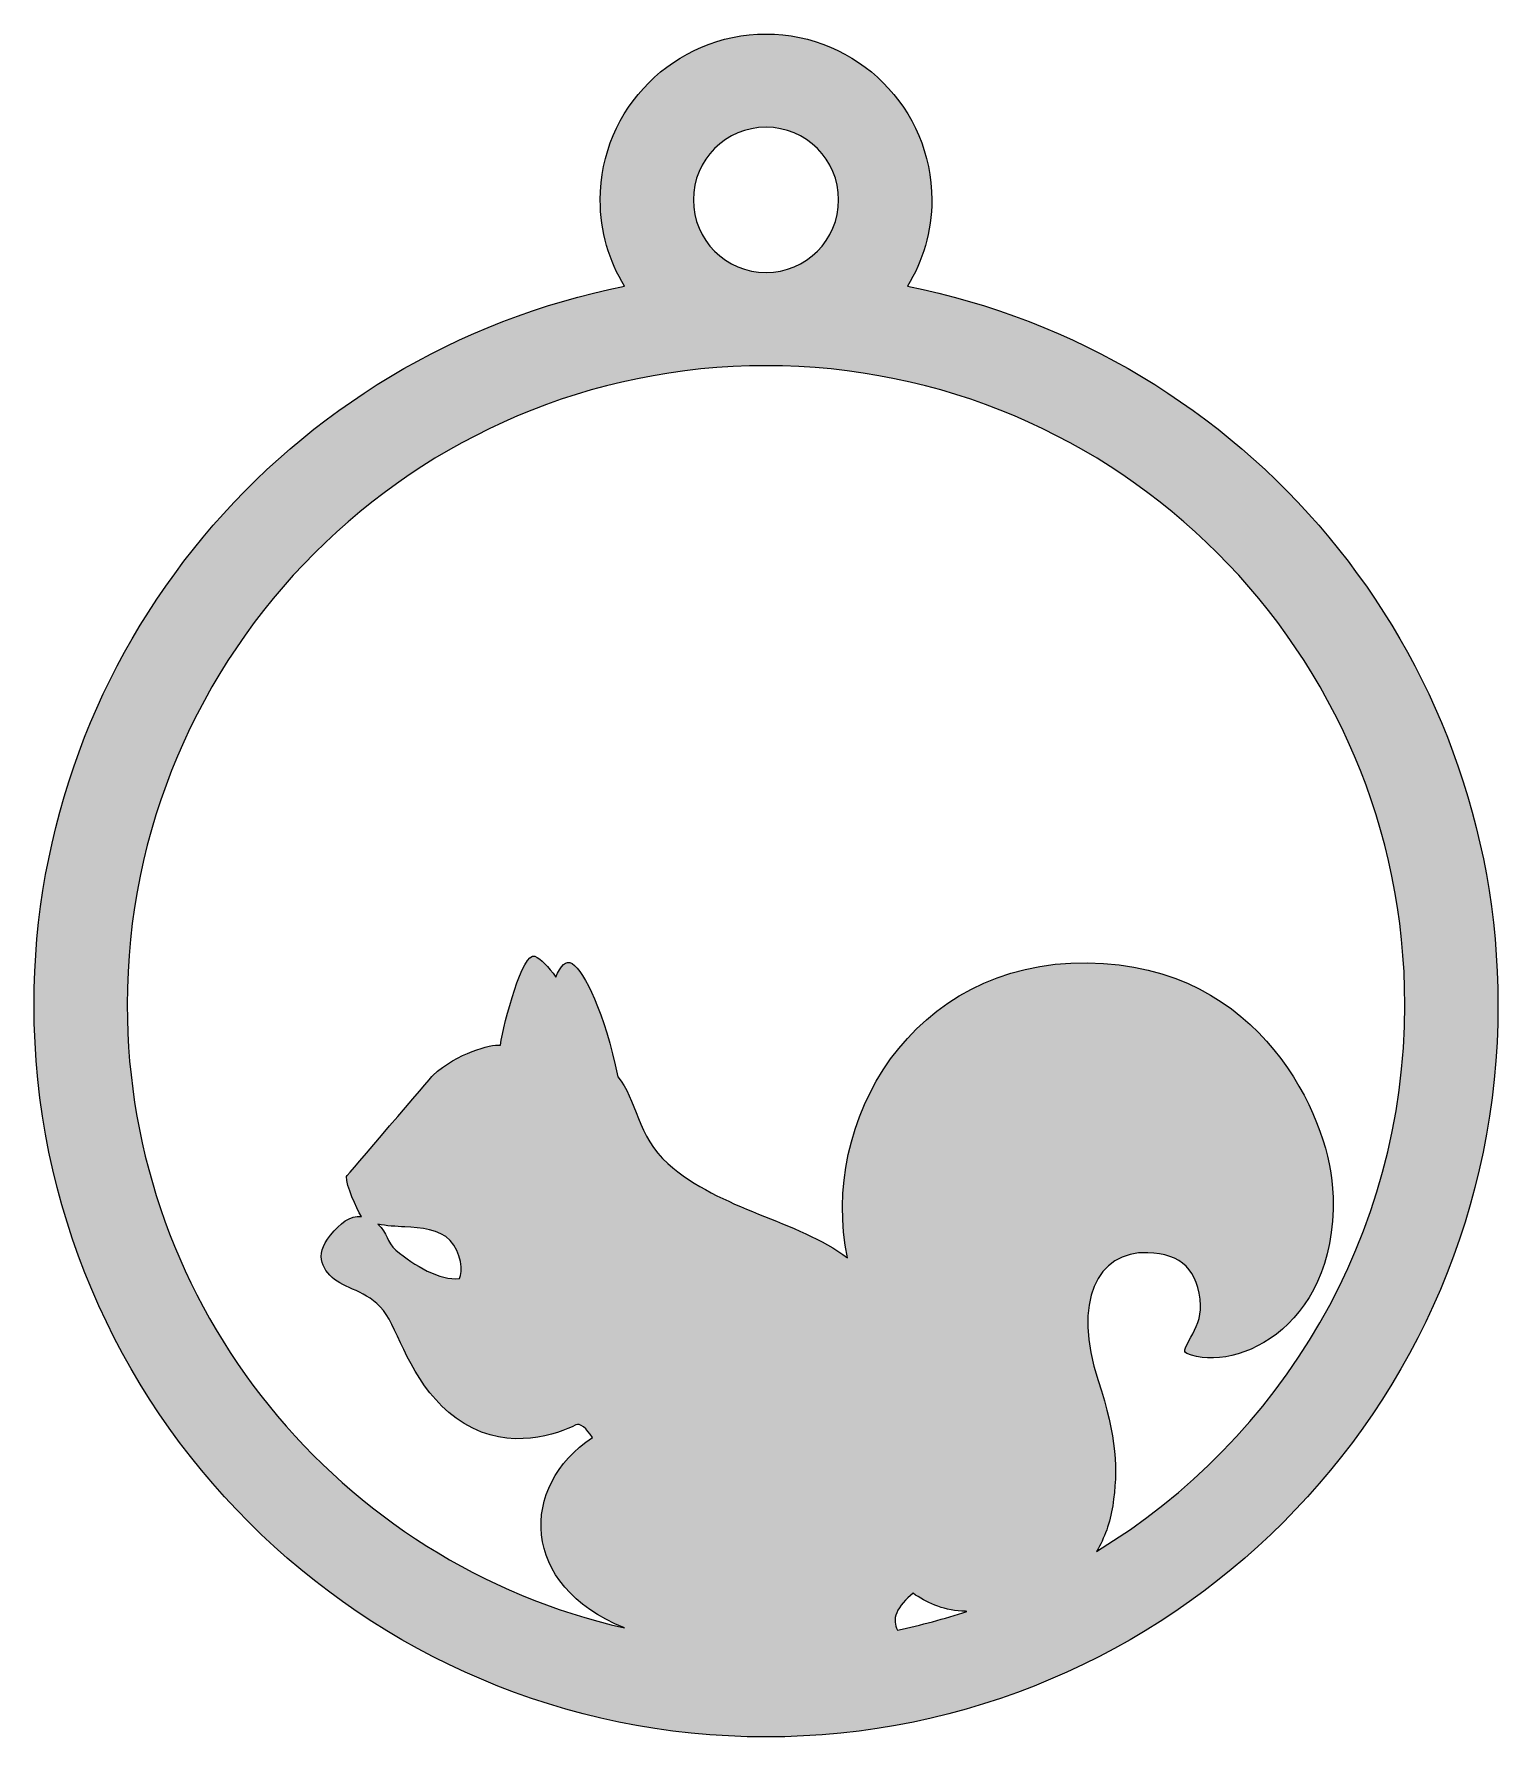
# Model space of a CAD drawing. Header units: inches. Extents: x -1104 to 5451, y -3757 to -136.
# Drawn here: x 4080.4 to 4473.4, y -761.1 to -304.1 of the extents above; entities that cross this region are included whole.
import ezdxf

# ---------------------------------------------------------------- set-up
doc = ezdxf.new("R2010")
doc.units = ezdxf.units.IN
doc.header["$MEASUREMENT"] = 0
doc.layers.add('Layer 1', color=7, linetype='Continuous')

# ---------------------------------------------------------------- blocks, each defined once
blk = doc.blocks.new('block 5')
at = {"layer": 'Layer 1', "true_color": 0xff8330}
h = blk.add_hatch(color=30, dxfattribs=at)
h.dxf.hatch_style = 2
edge = h.paths.add_edge_path()
edge.add_spline(control_points=[(4276.88, -761.07), (4385.23, -761.07), (4473.38, -672.92), (4473.38, -564.57), (4473.38, -469.21), (4405.08, -389.5), (4314.84, -371.77), (4318.98, -365.01), (4321.38, -357.07), (4321.38, -348.57), (4321.38, -324.04), (4301.42, -304.07), (4276.88, -304.07), (4252.34, -304.07), (4232.38, -324.04), (4232.38, -348.57), (4232.38, -357.07), (4234.77, -365.01), (4238.92, -371.77), (4148.67, -389.5), (4080.38, -469.21), (4080.38, -564.57), (4080.38, -672.92), (4168.53, -761.07), (4276.88, -761.07)], knot_values=[0, 0, 0, 0, 1, 1, 1, 2, 2, 2, 3, 3, 3, 4, 4, 4, 5, 5, 5, 6, 6, 6, 7, 7, 7, 8, 8, 8, 8], degree=3, periodic=1)
edge = h.paths.add_edge_path()
edge.add_spline(control_points=[(4311.96, -727.78), (4312.78, -725.87), (4314.39, -724.14), (4316.39, -722.53), (4319.82, -724.98), (4324.15, -726.97), (4329.41, -727.31), (4329.88, -727.34), (4330.35, -727.35), (4330.82, -727.37), (4324.76, -729.39), (4318.55, -731.07), (4312.2, -732.41), (4311.48, -731.03), (4311.2, -729.54), (4311.96, -727.78)], knot_values=[0, 0, 0, 0, 1, 1, 1, 2, 2, 2, 3, 3, 3, 4, 4, 4, 5, 5, 5, 5], degree=3, periodic=1)
edge = h.paths.add_edge_path()
edge.add_spline(control_points=[(4276.88, -329.07), (4287.63, -329.07), (4296.38, -337.82), (4296.38, -348.57), (4296.38, -359.33), (4287.63, -368.07), (4276.88, -368.07), (4266.12, -368.07), (4257.38, -359.33), (4257.38, -348.57), (4257.38, -337.82), (4266.12, -329.07), (4276.88, -329.07)], knot_values=[0, 0, 0, 0, 1, 1, 1, 2, 2, 2, 3, 3, 3, 4, 4, 4, 4], degree=3, periodic=1)
edge = h.paths.add_edge_path()
edge.add_spline(control_points=[(4276.88, -393.07), (4371.44, -393.07), (4448.38, -470.01), (4448.38, -564.57), (4448.38, -626.69), (4415.18, -681.19), (4365.61, -711.29), (4367.77, -707.69), (4369.26, -703.57), (4369.96, -699.01), (4371.41, -689.59), (4371.05, -680.63), (4366.05, -665.43), (4359.11, -644.32), (4365.72, -630.64), (4379.39, -631.11), (4388.35, -631.42), (4393.06, -635.83), (4393.54, -645.26), (4393.86, -651.72), (4387.58, -657.23), (4389.81, -658.16), (4403.13, -663.7), (4431.96, -650.4), (4428.9, -612.72), (4427.49, -595.28), (4410.51, -553.78), (4363.12, -553.31), (4315.73, -552.84), (4291.21, -596.22), (4298.76, -632.53), (4285.28, -622.31), (4264.72, -619.79), (4250.5, -607.19), (4242.43, -600.04), (4242.06, -589.78), (4237.14, -583.92), (4233.42, -566.52), (4228.22, -555.75), (4224.82, -553.52), (4223.18, -552.45), (4221.7, -554.17), (4220.43, -557.15), (4218.47, -554.34), (4216.52, -552.23), (4214.79, -551.55), (4211.55, -550.25), (4206.59, -569.11), (4205.57, -575.39), (4202.83, -575.21), (4194.12, -577.43), (4187.46, -583.53), (4187.45, -583.53), (4164.22, -610.7), (4164.22, -610.7), (4164.22, -613.05), (4166.88, -619.17), (4168.27, -621.41), (4165.2, -621.08), (4162.55, -623.27), (4159.95, -626.42), (4155.29, -632.06), (4158.01, -636.19), (4161.77, -638.77), (4165.53, -641.36), (4171.91, -641.95), (4175.67, -648.97), (4179.43, -656), (4183.94, -669.78), (4195.84, -676.97), (4208.24, -684.46), (4221.07, -679.8), (4225.79, -677.32), (4226.91, -676.73), (4228.73, -678.27), (4230.26, -680.74), (4210.69, -693.75), (4210.59, -720.39), (4238.87, -731.82), (4162.53, -714.48), (4105.38, -646.08), (4105.38, -564.57), (4105.38, -470.01), (4182.31, -393.07), (4276.88, -393.07)], knot_values=[0, 0, 0, 0, 1, 1, 1, 2, 2, 2, 3, 3, 3, 4, 4, 4, 5, 5, 5, 6, 6, 6, 7, 7, 7, 8, 8, 8, 9, 9, 9, 10, 10, 10, 11, 11, 11, 12, 12, 12, 13, 13, 13, 14, 14, 14, 15, 15, 15, 16, 16, 16, 17, 17, 17, 18, 18, 18, 19, 19, 19, 20, 20, 20, 21, 21, 21, 22, 22, 22, 23, 23, 23, 24, 24, 24, 25, 25, 25, 26, 26, 26, 27, 27, 27, 28, 28, 28, 28], degree=3, periodic=1)
edge = h.paths.add_edge_path()
edge.add_spline(control_points=[(4194.55, -638.07), (4189.29, -638.67), (4182.53, -634.58), (4177.53, -630.43), (4174.9, -628.26), (4175.43, -625.77), (4172.67, -623.49), (4174.9, -623.89), (4177.64, -624.1), (4179.94, -624.2), (4184.21, -624.39), (4189.31, -624.83), (4192.07, -627.81), (4195.02, -630.99), (4195.72, -636.3), (4194.55, -638.07)], knot_values=[0, 0, 0, 0, 1, 1, 1, 2, 2, 2, 3, 3, 3, 4, 4, 4, 5, 5, 5, 5], degree=3, periodic=1)
at = {"layer": 'Layer 1', "lineweight": 0}
for points, knots in [([(4276.88, -761.07), (4385.23, -761.07), (4473.38, -672.92), (4473.38, -564.57), (4473.38, -469.21), (4405.08, -389.5), (4314.84, -371.77), (4318.98, -365.01), (4321.38, -357.07), (4321.38, -348.57), (4321.38, -324.04), (4301.42, -304.07), (4276.88, -304.07), (4252.34, -304.07), (4232.38, -324.04), (4232.38, -348.57), (4232.38, -357.07), (4234.77, -365.01), (4238.92, -371.77), (4148.67, -389.5), (4080.38, -469.21), (4080.38, -564.57), (4080.38, -672.92), (4168.53, -761.07), (4276.88, -761.07)], [0, 0, 0, 0, 1, 1, 1, 2, 2, 2, 3, 3, 3, 4, 4, 4, 5, 5, 5, 6, 6, 6, 7, 7, 7, 8, 8, 8, 8]), ([(4276.88, -329.07), (4287.63, -329.07), (4296.38, -337.82), (4296.38, -348.57), (4296.38, -359.33), (4287.63, -368.07), (4276.88, -368.07), (4266.12, -368.07), (4257.38, -359.33), (4257.38, -348.57), (4257.38, -337.82), (4266.12, -329.07), (4276.88, -329.07)], [0, 0, 0, 0, 1, 1, 1, 2, 2, 2, 3, 3, 3, 4, 4, 4, 4]), ([(4276.88, -393.07), (4371.44, -393.07), (4448.38, -470.01), (4448.38, -564.57), (4448.38, -626.69), (4415.18, -681.19), (4365.61, -711.29), (4367.77, -707.69), (4369.26, -703.57), (4369.96, -699.01), (4371.41, -689.59), (4371.05, -680.63), (4366.05, -665.43), (4359.11, -644.32), (4365.72, -630.64), (4379.39, -631.11), (4388.35, -631.42), (4393.06, -635.83), (4393.54, -645.26), (4393.86, -651.72), (4387.58, -657.23), (4389.81, -658.16), (4403.13, -663.7), (4431.96, -650.4), (4428.9, -612.72), (4427.49, -595.28), (4410.51, -553.78), (4363.12, -553.31), (4315.73, -552.84), (4291.21, -596.22), (4298.76, -632.53), (4285.28, -622.31), (4264.72, -619.79), (4250.5, -607.19), (4242.43, -600.04), (4242.06, -589.78), (4237.14, -583.92), (4233.42, -566.52), (4228.22, -555.75), (4224.82, -553.52), (4223.18, -552.45), (4221.7, -554.17), (4220.43, -557.15), (4218.47, -554.34), (4216.52, -552.23), (4214.79, -551.55), (4211.55, -550.25), (4206.59, -569.11), (4205.57, -575.39), (4202.83, -575.21), (4194.12, -577.43), (4187.46, -583.53), (4187.45, -583.53), (4164.22, -610.7), (4164.22, -610.7), (4164.22, -613.05), (4166.88, -619.17), (4168.27, -621.41), (4165.2, -621.08), (4162.55, -623.27), (4159.95, -626.42), (4155.29, -632.06), (4158.01, -636.19), (4161.77, -638.77), (4165.53, -641.36), (4171.91, -641.95), (4175.67, -648.97), (4179.43, -656), (4183.94, -669.78), (4195.84, -676.97), (4208.24, -684.46), (4221.07, -679.8), (4225.79, -677.32), (4226.91, -676.73), (4228.73, -678.27), (4230.26, -680.74), (4210.69, -693.75), (4210.59, -720.39), (4238.87, -731.82), (4162.53, -714.48), (4105.38, -646.08), (4105.38, -564.57), (4105.38, -470.01), (4182.31, -393.07), (4276.88, -393.07)], [0, 0, 0, 0, 1, 1, 1, 2, 2, 2, 3, 3, 3, 4, 4, 4, 5, 5, 5, 6, 6, 6, 7, 7, 7, 8, 8, 8, 9, 9, 9, 10, 10, 10, 11, 11, 11, 12, 12, 12, 13, 13, 13, 14, 14, 14, 15, 15, 15, 16, 16, 16, 17, 17, 17, 18, 18, 18, 19, 19, 19, 20, 20, 20, 21, 21, 21, 22, 22, 22, 23, 23, 23, 24, 24, 24, 25, 25, 25, 26, 26, 26, 27, 27, 27, 28, 28, 28, 28]), ([(4194.55, -638.07), (4189.29, -638.67), (4182.53, -634.58), (4177.53, -630.43), (4174.9, -628.26), (4175.43, -625.77), (4172.67, -623.49), (4174.9, -623.89), (4177.64, -624.1), (4179.94, -624.2), (4184.21, -624.39), (4189.31, -624.83), (4192.07, -627.81), (4195.02, -630.99), (4195.72, -636.3), (4194.55, -638.07)], [0, 0, 0, 0, 1, 1, 1, 2, 2, 2, 3, 3, 3, 4, 4, 4, 5, 5, 5, 5]), ([(4311.96, -727.78), (4312.78, -725.87), (4314.39, -724.14), (4316.39, -722.53), (4319.82, -724.98), (4324.15, -726.97), (4329.41, -727.31), (4329.88, -727.34), (4330.35, -727.35), (4330.82, -727.37), (4324.76, -729.39), (4318.55, -731.07), (4312.2, -732.41), (4311.48, -731.03), (4311.2, -729.54), (4311.96, -727.78)], [0, 0, 0, 0, 1, 1, 1, 2, 2, 2, 3, 3, 3, 4, 4, 4, 5, 5, 5, 5])]:
    blk.add_open_spline(points, degree=3, knots=knots, dxfattribs=at)

msp = doc.modelspace()

# ---------------------------------------------------------------- block references
at = {"layer": 'Layer 1'}
msp.add_blockref('block 5', (0, 0), dxfattribs=at)

doc.saveas('drawing.dxf')
